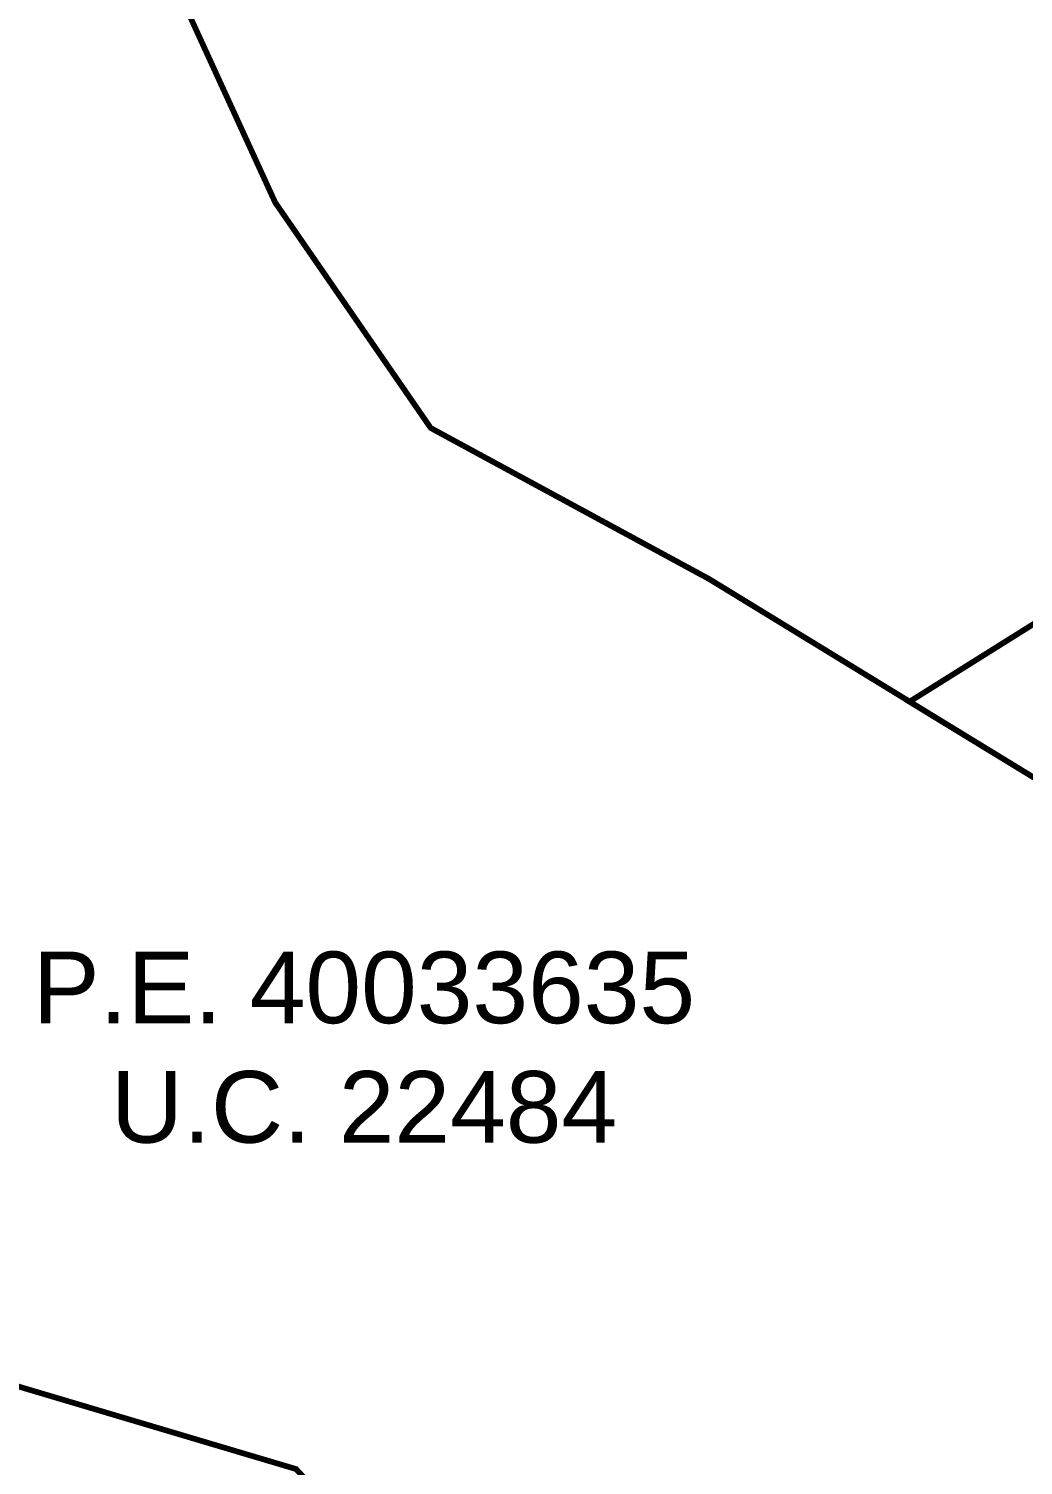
# Model space of a CAD drawing. Header units: metres. Extents: x 561401 to 594056, y 8460144 to 8508504.
# Drawn here: x 586872.2 to 586906.9, y 8501229.4 to 8501279.5 of the extents above; entities that cross this region are included whole.
import ezdxf

# ---------------------------------------------------------------- set-up
doc = ezdxf.new("R2010")
doc.units = ezdxf.units.M
for name, color, linetype in [('1.2. AFECTADOS BASE GRAFICA GORE', 76, 'Continuous'), ('1.2. AFECTADOS BASE GRAFICA SUNARP', 150, 'Continuous'), ('1.2. BASE GRAFICA SUNARP', 150, 'Continuous'), ('1.3 ETIQUETA P.E. Y U.C.', 1, 'Continuous')]:
    doc.layers.add(name, color=color, linetype=linetype)
doc.styles.add('Arial', font='arial.ttf', dxfattribs={"height": 1})

msp = doc.modelspace()

# ---------------------------------------------------------------- linework, layer by layer
at = {"layer": '1.2. AFECTADOS BASE GRAFICA GORE', "color": 64, "linetype": 'Continuous', "lineweight": -3, "const_width": 0.2}
msp.add_lwpolyline([(586852.778, 8501295.487), (586862.36, 8501289.229), (586868.75, 8501284.92), (586877.763, 8501280.111), (586880.813, 8501273.452), (586886.239, 8501265.584), (586895.953, 8501260.315), (586907.315, 8501253.367), (586918.81, 8501254.596), (586917.796, 8501259.495), (586923.518, 8501264.454), (586919.511, 8501269.933), (586925.481, 8501275.602), (586912.197, 8501281.381), (586908.42, 8501285.44), (586908.668, 8501287.1), (586897.536, 8501293.558), (586890.906, 8501297.397), (586886.413, 8501301.216), (586877.408, 8501306.965), (586862.846, 8501315.663), (586861.527, 8501312.504), (586855.541, 8501302.796), (586852.778, 8501295.487)], close=True, dxfattribs=at)
at = {"layer": '1.2. AFECTADOS BASE GRAFICA SUNARP', "color": 64, "linetype": 'Continuous', "lineweight": -3, "const_width": 0.2}
msp.add_lwpolyline([(586846.264, 8501250.108), (586855.013, 8501242.469), (586869.74, 8501232.771), (586881.539, 8501229.262), (586885.316, 8501225.213), (586890.519, 8501219.014), (586898.097, 8501215.885), (586902.821, 8501208.027), (586906.606, 8501207.297), (586914.687, 8501207.967), (586929.043, 8501209.137), (586924.013, 8501218.844), (586920.748, 8501232.171), (586921.036, 8501243.809), (586918.81, 8501254.596), (586907.315, 8501253.367), (586895.953, 8501260.315), (586886.239, 8501265.584), (586880.813, 8501273.452), (586877.763, 8501280.111)], dxfattribs=at)
at = {"layer": '1.2. BASE GRAFICA SUNARP', "color": 64, "linetype": 'Continuous', "lineweight": -3, "const_width": 0.2}
msp.add_lwpolyline([(586929.482, 8501260.316), (586926.821, 8501265.689), (586924.155, 8501269.32), (586902.943, 8501256.034), (586907.316, 8501253.365), (586918.804, 8501254.6), (586921.041, 8501243.808), (586920.762, 8501233.012), (586921.328, 8501232.333), (586938.58, 8501238.304), (586938.9, 8501236.975), (586948.837, 8501239.5), (586944.927, 8501255.606), (586932.959, 8501252.507), (586929.482, 8501260.316)], close=True, dxfattribs=at)

# ---------------------------------------------------------------- texts
at = {"layer": '1.3 ETIQUETA P.E. Y U.C.', "color": 1, "insert": (586883.91, 8501243.964), "char_height": 2.5, "attachment_point": 5, "style": 'Arial'}
msp.add_mtext('P.E. 40033635\\PU.C. 22484', dxfattribs=at)

doc.saveas('drawing.dxf')
